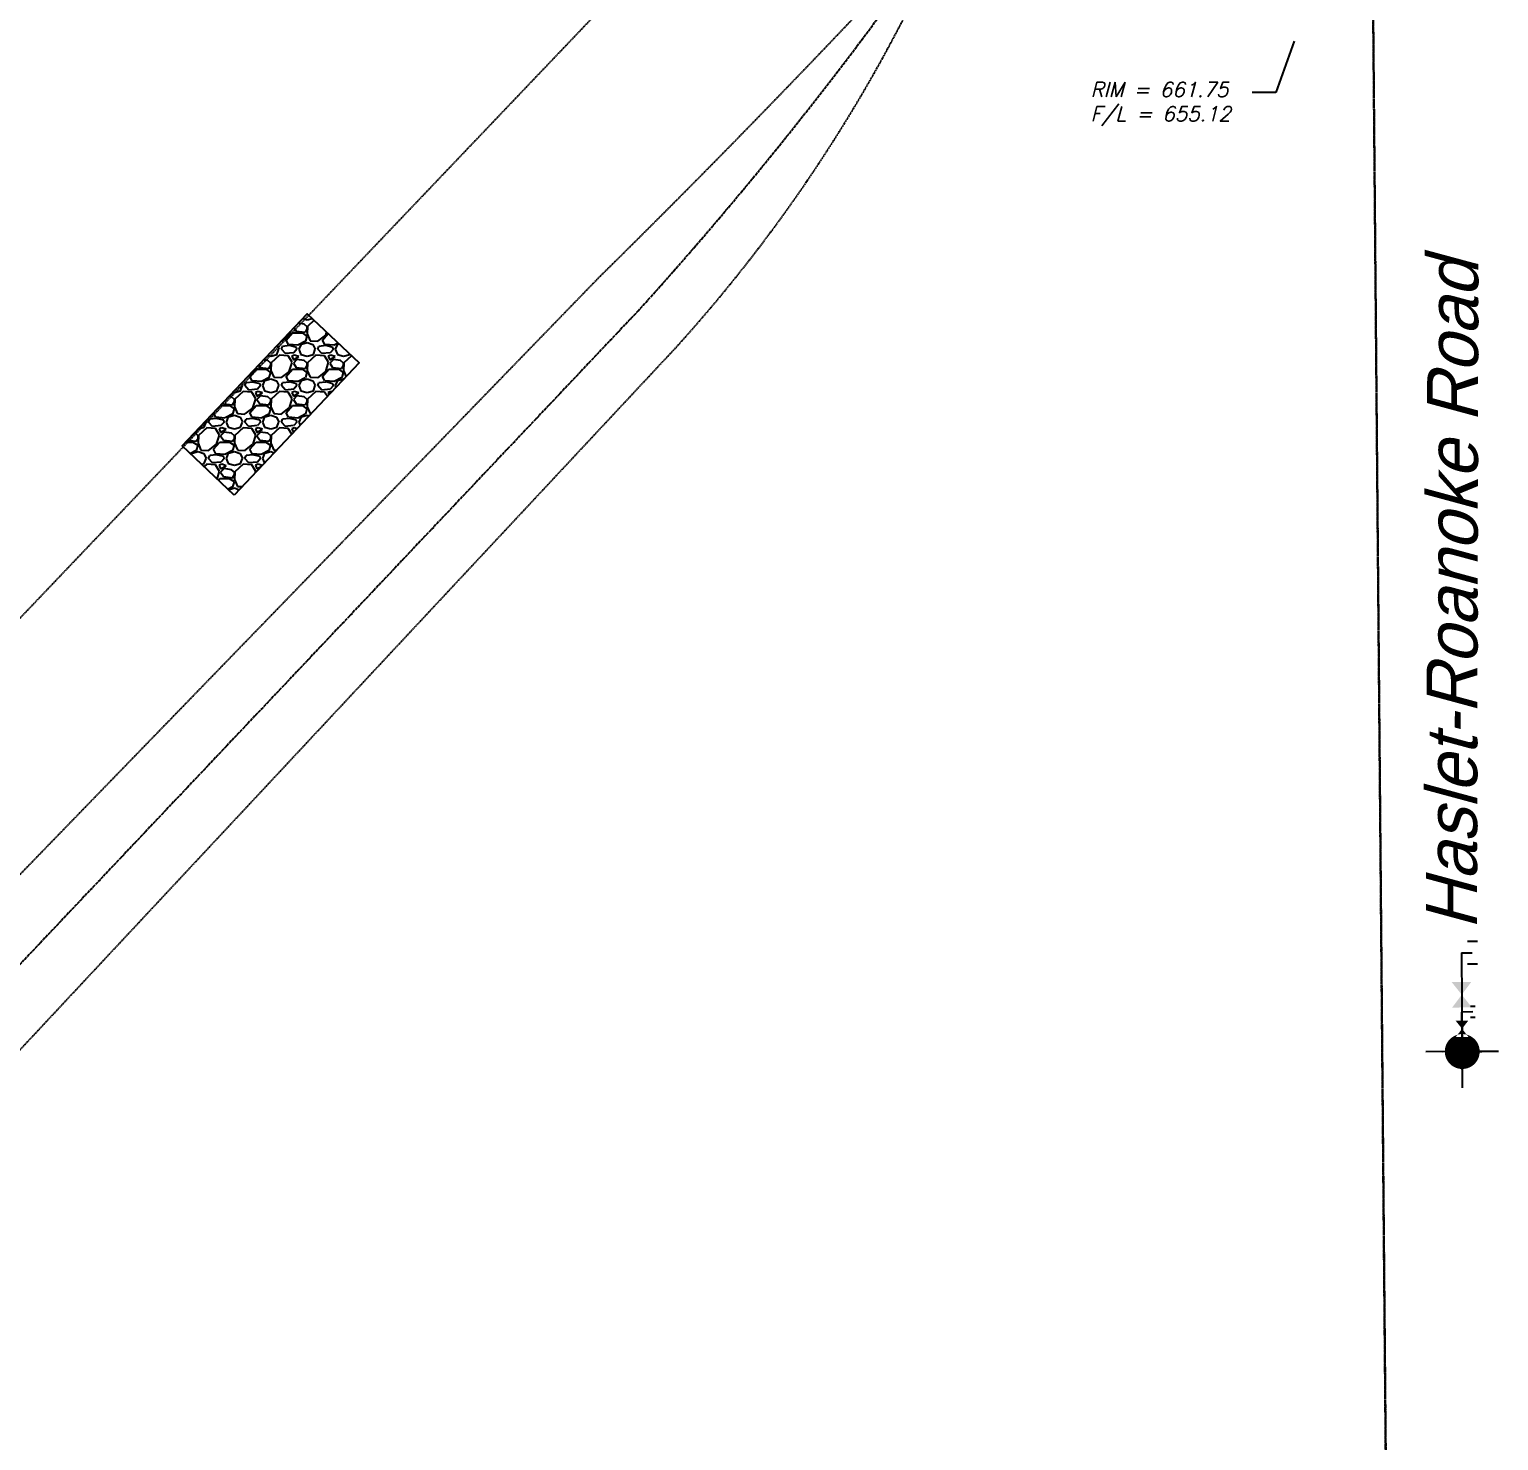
# Model space of a CAD drawing. Header units: feet. Extents: x 2327405 to 2393004, y 6977726 to 7089689.
# Drawn here: x 2342092.8 to 2342496.9, y 7040589.7 to 7040977.6 of the extents above; entities that cross this region are included whole.
import ezdxf

# ---------------------------------------------------------------- set-up
doc = ezdxf.new("R2010")
doc.units = ezdxf.units.FT
doc.header["$MEASUREMENT"] = 0
for name, pattern in [('CNTR50', [0.9, 0.75, -0.05, 0.05, -0.05]), ('HIDDEN2', [0.1875, 0.125, -0.0625]), ('HIDN50', [0.1875, 0.125, -0.0625]), ('PHANTOM2', [1.25, 0.625, -0.125, 0.125, -0.125, 0.125, -0.125])]:
    doc.linetypes.add(name, pattern=pattern)
doc.layers.get('0').update_dxf_attribs({"linetype": 'CONTINUOUS'})
doc.layers.get('Defpoints').update_dxf_attribs({"color": 249, "linetype": 'CONTINUOUS'})
for name, color, linetype in [('f-cl', 251, 'HIDN50'), ('f-w-100-wp', 251, 'CONTINUOUS'), ('f-w-40-wp', 251, 'CONTINUOUS'), ('s-adjoiner', 252, 'PHANTOM2'), ('s-channel', 252, 'HIDN50'), ('s-channel-cl', 251, 'CNTR50'), ('s-easement', 252, 'HIDDEN2'), ('s-rip-rap', 252, 'CONTINUOUS'), ('s-street names', 252, 'CONTINUOUS')]:
    doc.layers.add(name, color=color, linetype=linetype)
doc.styles.add('ls100', font='simplex', dxfattribs={"oblique": 15, "height": 10})
doc.styles.get("Standard").update_dxf_attribs({"font": 'Simplex.shx'})
doc.styles.add('TB', font='tb-ld.shx', dxfattribs={"oblique": 15, "height": 1.377953})
doc.dimstyles.get("Standard").update_dxf_attribs({"dimtxt": 0.18, "dimasz": 0.18, "dimexe": 0.18, "dimexo": 0.0625, "dimgap": 0.09, "dimtad": 0, "dimtih": 1, "dimtoh": 1, "dimdec": 4, "dimzin": 0, "dimdsep": 46, "dimtxsty": 'Standard', "dimcen": 0.09, "dimadec": 0, "dimazin": 0, "dimtfac": 1, "dimtdec": 4, "dimtofl": 0, "dimtmove": 0, "dimatfit": 3, "dimfxl": 0, "dimtolj": 1, "dimtzin": 0, "dimarcsym": 0})

# ---------------------------------------------------------------- blocks, each defined once
blk = doc.blocks.new('2005042-10b')
at = {"layer": 's-rip-rap'}
h = blk.add_hatch(dxfattribs=at)
h.set_pattern_fill('GRAVEL', color=256, scale=10, style=0)
h.set_pattern_definition([(228.0128, (2342156.3598, 7040859.61395), (-79.999982, -90.000013), [1.34536, -133.1909]), (184.9697, (2342155.45983, 7040858.61395), (120.0000105, 9.999913), [2.30868, -228.55925]), (132.5104, (2342153.1598, 7040858.41395), (99.999907, -110.000087), [1.6279, -161.1603]), (267.2737, (2342149.25983, 7040855.91395), (9.99996, 200.000003), [2.10238, -208.13558]), (292.8337, (2342149.15983, 7040853.81395), (-50.000099, 119.999964), [2.06155, -204.09373]), (357.2737, (2342149.95983, 7040851.91395), (-200.000003, 9.99996), [2.10238, -208.13558]), (37.6942, (2342152.05983, 7040851.81395), (-130.0000735, -99.999904), [2.7803, -275.2485]), (72.2553, (2342154.25983, 7040853.51395), (70.0001076, 219.9999623), [2.62488, -259.8632]), (121.4296, (2342155.05983, 7040856.01395), (-80.0000823, 129.9999504), [2.1095, -208.84073]), (175.2364, (2342153.9598, 7040857.81395), (110.00001, -9.999915), [2.4083, -118.00763]), (222.3974, (2342151.55983, 7040858.01395), (-120.0000735, -109.9999208), [3.11448, -308.33375]), (138.814, (2342159.1598, 7040855.81395), (-70.00003, 59.999973), [1.063, -105.23844]), (171.4692, (2342158.35983, 7040856.51395), (129.999983, -20.000079), [2.02237, -200.2151]), (225, (2342156.36, 7040856.814), (-1e-15, -10), [1.4142, -12.7279]), (203.1986, (2342155.6598, 7040858.014), (49.999997, 20.000013), [0.7616, -75.39615]), (291.8014, (2342154.9598, 7040857.714), (-10, 30), [1.077, -52.7746]), (30.9638, (2342155.3598, 7040856.714), (29.99998, 20.000025), [1.7493, -56.5602]), (161.565, (2342156.8598, 7040857.614), (20, -9.99998), [1.2649, -30.3579]), (16.3895, (2342149.1598, 7040857.71395), (100.000022, 29.999927), [1.772, -175.42845]), (70.3462, (2342150.8598, 7040858.21395), (-39.9999525, -110.000021), [1.4866, -147.1741]), (293.1986, (2342156.8598, 7040859.614), (-20.000013, 49.999997), [1.52315, -74.6346]), (343.6105, (2342157.4598, 7040858.21395), (-100.000022, 29.999927), [1.772, -175.42845]), (339.444, (2342149.1598, 7040851.514), (-50.000018, 19.99996), [1.7088, -83.73124]), (294.7751, (2342150.7598, 7040850.91395), (-49.999922, 110.000034), [1.4318, -141.74643]), (66.8014, (2342156.9598, 7040849.614), (20.000013, 49.999997), [1.52315, -74.6346]), (17.354, (2342157.5598, 7040851.01395), (-130.00002, -39.999945), [1.6763, -165.95424]), (69.444, (2342152.0598, 7040849.614), (-19.99996, -50.000018), [0.8544, -84.58564]), (101.31, (2342156.3598, 7040849.614), (-9.999976, 40.00001), [0.5099, -50.4803]), (165.964, (2342156.2598, 7040850.114), (30.00001, -9.99998), [2.0615, -39.1695]), (186.009, (2342154.25983, 7040850.61395), (99.9999975, 9.999993), [1.9105, -189.13923]), (303.69, (2342155.3598, 7040855.814), (-10.00001, 20), [1.4422, -34.6133]), (353.1572, (2342156.15983, 7040854.61395), (169.9999937, -20.00008), [2.51794, -249.27563]), (60.9454, (2342158.6598, 7040854.31395), (-40, -70.000004), [1.02956, -101.92674]), (90, (2342159.16, 7040855.214), (-10, 10), [0.6, -9.4]), (120.2564, (2342154.0598, 7040850.91395), (39.999949, -70.000025), [1.38924, -137.5352]), (48.0128, (2342153.3598, 7040852.11395), (79.999982, 90.000013), [2.6907, -131.8455]), (0, (2342155.16, 7040854.114), (10, 10), [2.6, -7.4]), (325.3048, (2342157.7598, 7040854.11395), (-99.9999426, 70.000086), [1.58114, -156.53274]), (254.0546, (2342159.0598, 7040853.214), (-10, -40), [1.456, -71.3451]), (207.646, (2342158.65983, 7040851.81395), (-189.999958, -100.000077), [2.37065, -234.69474]), (175.4261, (2342156.55983, 7040850.71395), (-130.0000056, 9.999948), [2.508, -248.29074])])
h.paths.add_polyline_path([(2342149.15983, 7040849.61395), (2342134.87522, 7040863.13266), (2342169.25796, 7040899.43455), (2342183.54257, 7040885.91584)])
at = {"layer": 's-adjoiner'}
blk.add_line((2342468.4852, 7040279.04307), (2342461.64995, 7041064.15797), dxfattribs=at)
at = {"layer": 's-channel'}
for p, q in [((2342249.22176, 7040909.18103), (2341445.34305, 7040080.49387)), ((2341500.24819, 7040065.64562), (2342270.67764, 7040890.19208))]:
    blk.add_line(p, q, dxfattribs=at)
for centre, radius, start, end in [((2340195.59776, 7042995.83387), 2927.71098, 314.54293577, 317.12058513), ((2341958.46921, 7041173.2416), 421.41563, 317.804411, 336.0495974)]:
    blk.add_arc(centre, radius, start, end, dxfattribs=at)
at = {"layer": 's-channel-cl'}
blk.add_line((2342260.22073, 7040900.2144), (2341470.35893, 7040065.51335, 666.45772), dxfattribs=at)
blk.add_arc((2341475.13291, 7041610.86883), 1058.95826, 317.84888938, 325.02083127, dxfattribs=at)
at = {"layer": 's-easement'}
blk.add_line((2341379.88735, 7040071.00509), (2342490.15601, 7041235.02496), dxfattribs=at)
at = {"layer": 's-rip-rap'}
blk.add_lwpolyline([(2342149.15983, 7040849.61395), (2342134.87522, 7040863.13266), (2342169.25796, 7040899.43455), (2342183.54257, 7040885.91584)], close=True, dxfattribs=at)
at = {"layer": 'Defpoints', "insert": (2342384.65484, 7040963.06998, -671.456), "char_height": 4, "width": 245.4749196, "attachment_point": 1, "style": 'ls100'}
blk.add_mtext('RIM = 661.75\\PF/L = 655.12', dxfattribs=at)
at = {"layer": 's-street names', "style": 'TB', "oblique": 15}
blk.add_text('Haslet-Roanoke Road', height=14, rotation=89.8814356, dxfattribs=at).set_placement((2342490.90394, 7040730.13425))
at = {"layer": 'Defpoints'}
blk.add_leader([(2342440.62243, 7040974.41995), (2342435.57218, 7040960.23996), (2342429.10083, 7040960.23996)], dimstyle='Standard', dxfattribs=at)

msp = doc.modelspace()

# ---------------------------------------------------------------- linework, layer by layer
at = {"layer": 'f-cl'}
msp.add_lwpolyline([(2342461.65379, 7041063.72369), (2342470.45658, 7040057.15812)], dxfattribs=at)
at = {"layer": 'f-w-100-wp'}
for p, q in [((2342488.31731, 7040726.98675), (2342491.0757, 7040727.01088)), ((2342486.62798, 7040723.73505), (2342489.62786, 7040723.76129)), ((2342486.62798, 7040723.73505), (2342486.86536, 7040696.59192)), ((2342488.27493, 7040720.74555), (2342491.03332, 7040720.76968)), ((2342486.86536, 7040696.59192), (2342476.86588, 7040696.50447)), ((2342496.86483, 7040696.67937), (2342486.86536, 7040696.59192)), ((2342486.95248, 7040686.62922), (2342486.86536, 7040696.59192))]:
    msp.add_line(p, q, dxfattribs=at)
at = {"layer": 'f-w-100-wp', "const_width": 4.8, "flags": 128}
msp.add_lwpolyline([(2342489.26471, 7040696.66807, -1), (2342484.46536, 7040696.58932, -1)], format="xyb", close=True, dxfattribs=at)
at = {"layer": 'f-w-100-wp'}
msp.add_solid([(2342489.37603, 7040715.78516), (2342484.08096, 7040708.69733), (2342483.96611, 7040715.69639), (2342489.49088, 7040708.7861)], dxfattribs=at)
at = {"layer": 'f-w-40-wp'}
for p, q in [((2342489.77009, 7040707.4975), (2342486.77021, 7040707.47126)), ((2342486.91243, 7040691.20919), (2342486.77021, 7040707.47126)), ((2342490.38195, 7040709.00291), (2342489.132, 7040708.99198)), ((2342490.40819, 7040706.00302), (2342489.15824, 7040705.99209)), ((2342486.86504, 7040696.6287), (2342481.46524, 7040696.58147)), ((2342486.86503, 7040696.6287), (2342492.26483, 7040696.67592))]:
    msp.add_line(p, q, dxfattribs=at)
at = {"layer": 'f-w-40-wp', "const_width": 1.92}
msp.add_lwpolyline([(2342487.825, 7040696.63709, -1), (2342485.90507, 7040696.6203, -1)], format="xyb", close=True, dxfattribs=at)
at = {"layer": 'f-w-40-wp'}
msp.add_solid([(2342488.52633, 7040705.13443), (2342485.05523, 7040705.10407), (2342485.09451, 7040700.61336), (2342488.5656, 7040700.64372)], dxfattribs=at)

# ---------------------------------------------------------------- block references
msp.add_blockref('2005042-10b', (0, 0))
msp.add_blockref('2005042-10b', (0, 0))

doc.saveas('drawing.dxf')
